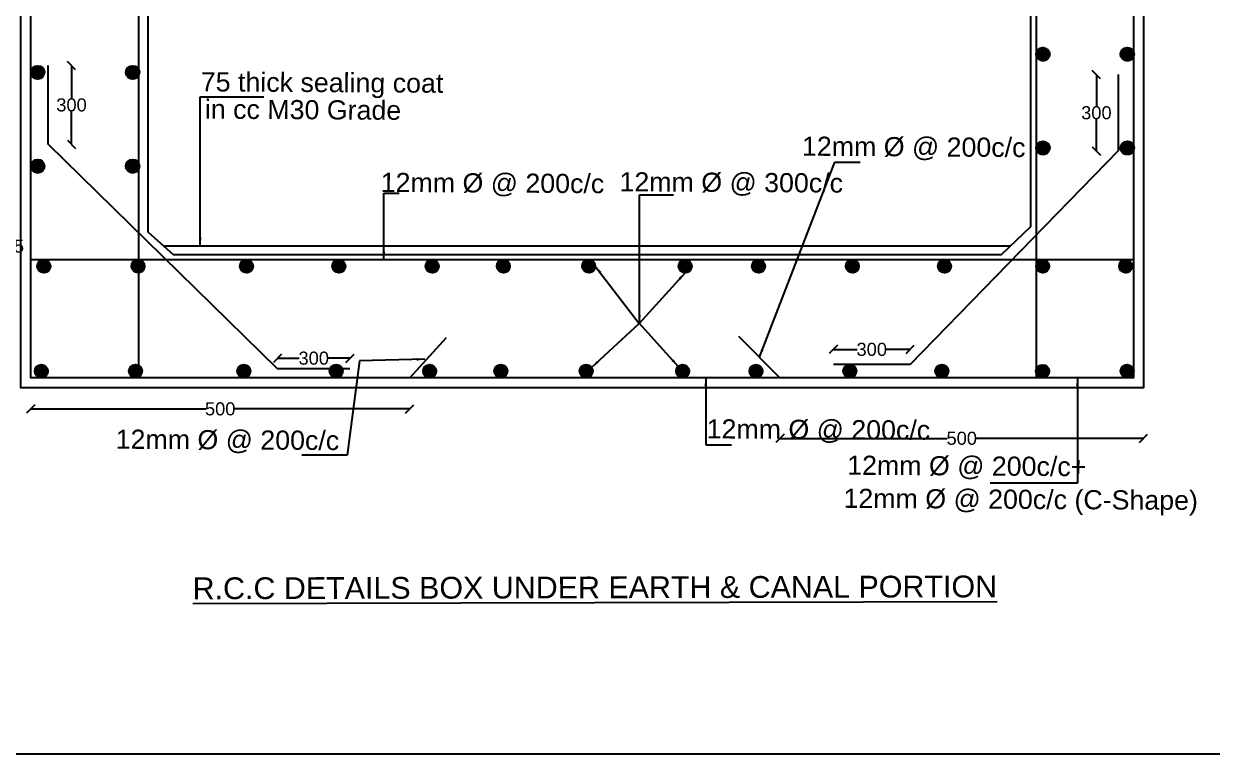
# Model space of a CAD drawing. Header units: millimetres. Extents: x 5124 to 6568637, y 2311 to 91879094.
# Drawn here: x 3593961 to 3607606, y 45930627 to 45939015 of the extents above; entities that cross this region are included whole.
import ezdxf

# ---------------------------------------------------------------- set-up
doc = ezdxf.new("R2010")
doc.units = ezdxf.units.MM
doc.header["$MEASUREMENT"] = 0
doc.layers.add('DRAWING', color=7, linetype='Continuous')
doc.layers.add('TEXT', color=7, linetype='Continuous')
doc.styles.get("Standard").update_dxf_attribs({"font": 'arial.ttf', "height": 150})
doc.dimstyles.get("Standard").update_dxf_attribs({"dimtxt": 200, "dimasz": 110, "dimexe": 0.18, "dimexo": 0.0625, "dimgap": 0.09, "dimtad": 0, "dimtih": 1, "dimtoh": 1, "dimdec": 0, "dimzin": 0, "dimdsep": 46, "dimtxsty": 'Standard', "dimblk": 'OBLIQUE', "dimcen": 0.09, "dimse1": 1, "dimse2": 1, "dimadec": 0, "dimazin": 0, "dimtfac": 1, "dimtdec": 0, "dimtofl": 0, "dimtmove": 0, "dimatfit": 3, "dimfxl": 1, "dimtolj": 1, "dimtzin": 0, "dimarcsym": 0})

# ---------------------------------------------------------------- blocks, each defined once
blk = doc.blocks.new('_Oblique')
at = {"color": 0, "linetype": 'ByBlock', "lineweight": -2}
blk.add_line((-0.5, -0.5), (0.5, 0.5), dxfattribs=at)
blk = doc.blocks.new('*D81')
at = {"layer": 'Defpoints', "color": 0}
for p in [(3594243, 45938534), (3594509, 45938534), (3594243, 45937631)]:
    blk.add_point(p, dxfattribs=at)
at = {"layer": 'DRAWING', "color": 0, "lineweight": -2}
for p, q in [((3594509, 45938534), (3594509, 45938159)), ((3594509, 45937631), (3594509, 45938006))]:
    blk.add_line(p, q, dxfattribs=at)
at = {"layer": 'DRAWING', "color": 0, "lineweight": -2, "xscale": 95, "yscale": 95, "zscale": 95}
for p, rotation in [((3594509, 45938534), 90), ((3594509, 45937631), 270)]:
    blk.add_blockref('_Oblique', p, dxfattribs=dict(at, rotation=rotation))
at = {"layer": 'DRAWING', "color": 0, "insert": (3594509, 45938082), "char_height": 150, "attachment_point": 5}
blk.add_mtext('\\A1;300', dxfattribs=at)
blk = doc.blocks.new('*D82')
at = {"layer": 'Defpoints', "color": 0}
for p in [(3596874, 45935174), (3596874, 45935052), (3597706, 45935052)]:
    blk.add_point(p, dxfattribs=at)
at = {"layer": 'DRAWING', "color": 0, "lineweight": -2}
for p, q in [((3596874, 45935174), (3597124, 45935174)), ((3597706, 45935174), (3597455, 45935174))]:
    blk.add_line(p, q, dxfattribs=at)
at = {"layer": 'DRAWING', "color": 0, "lineweight": -2, "xscale": 95, "yscale": 95, "zscale": 95, "rotation": 180}
blk.add_blockref('_Oblique', (3596874, 45935174), dxfattribs=at)
at = {"layer": 'DRAWING', "color": 0, "lineweight": -2, "xscale": 95, "yscale": 95, "zscale": 95}
blk.add_blockref('_Oblique', (3597706, 45935174), dxfattribs=at)
at = {"layer": 'DRAWING', "color": 0, "insert": (3597290, 45935174), "char_height": 150, "attachment_point": 5}
blk.add_mtext('\\A1;300', dxfattribs=at)
blk = doc.blocks.new('*D83')
at = {"layer": 'Defpoints', "color": 0}
for p in [(3603256, 45935275), (3603256, 45935102), (3604138, 45935102)]:
    blk.add_point(p, dxfattribs=at)
at = {"layer": 'DRAWING', "color": 0, "lineweight": -2}
for p, q in [((3603256, 45935275), (3603531, 45935275)), ((3604138, 45935275), (3603862, 45935275))]:
    blk.add_line(p, q, dxfattribs=at)
at = {"layer": 'DRAWING', "color": 0, "lineweight": -2, "xscale": 95, "yscale": 95, "zscale": 95, "rotation": 180}
blk.add_blockref('_Oblique', (3603256, 45935275), dxfattribs=at)
at = {"layer": 'DRAWING', "color": 0, "lineweight": -2, "xscale": 95, "yscale": 95, "zscale": 95}
blk.add_blockref('_Oblique', (3604138, 45935275), dxfattribs=at)
at = {"layer": 'DRAWING', "color": 0, "insert": (3603697, 45935275), "char_height": 150, "attachment_point": 5}
blk.add_mtext('\\A1;300', dxfattribs=at)
blk = doc.blocks.new('*D84')
at = {"layer": 'Defpoints', "color": 0}
for p in [(3606276, 45938430), (3606528, 45938430), (3606528, 45937554)]:
    blk.add_point(p, dxfattribs=at)
at = {"layer": 'DRAWING', "color": 0, "lineweight": -2}
for p, q in [((3606276, 45938430), (3606276, 45938069)), ((3606276, 45937554), (3606276, 45937916))]:
    blk.add_line(p, q, dxfattribs=at)
at = {"layer": 'DRAWING', "color": 0, "lineweight": -2, "xscale": 95, "yscale": 95, "zscale": 95}
for p, rotation in [((3606276, 45938430), 90), ((3606276, 45937554), 270)]:
    blk.add_blockref('_Oblique', p, dxfattribs=dict(at, rotation=rotation))
at = {"layer": 'DRAWING', "color": 0, "insert": (3606276, 45937992), "char_height": 150, "attachment_point": 5}
blk.add_mtext('\\A1;300', dxfattribs=at)
blk = doc.blocks.new('*D85')
at = {"layer": 'Defpoints', "color": 0}
for p in [(3594041, 45934949), (3598392, 45934949), (3594041, 45934592)]:
    blk.add_point(p, dxfattribs=at)
at = {"layer": 'DRAWING', "color": 0, "lineweight": -2}
for p, q in [((3594041, 45934592), (3596051, 45934592)), ((3598392, 45934592), (3596382, 45934592))]:
    blk.add_line(p, q, dxfattribs=at)
at = {"layer": 'DRAWING', "color": 0, "lineweight": -2, "xscale": 95, "yscale": 95, "zscale": 95, "rotation": 180}
blk.add_blockref('_Oblique', (3594041, 45934592), dxfattribs=at)
at = {"layer": 'DRAWING', "color": 0, "lineweight": -2, "xscale": 95, "yscale": 95, "zscale": 95}
blk.add_blockref('_Oblique', (3598392, 45934592), dxfattribs=at)
at = {"layer": 'DRAWING', "color": 0, "insert": (3596216, 45934592), "char_height": 150, "attachment_point": 5}
blk.add_mtext('\\A1;500', dxfattribs=at)
blk = doc.blocks.new('*D86')
at = {"layer": 'Defpoints', "color": 0}
for p in [(3602643, 45934949), (3606817, 45934836), (3602643, 45934254)]:
    blk.add_point(p, dxfattribs=at)
at = {"layer": 'DRAWING', "color": 0, "lineweight": -2}
for p, q in [((3602643, 45934254), (3604564, 45934254)), ((3606817, 45934254), (3604895, 45934254))]:
    blk.add_line(p, q, dxfattribs=at)
at = {"layer": 'DRAWING', "color": 0, "lineweight": -2, "xscale": 95, "yscale": 95, "zscale": 95, "rotation": 180}
blk.add_blockref('_Oblique', (3602643, 45934254), dxfattribs=at)
at = {"layer": 'DRAWING', "color": 0, "lineweight": -2, "xscale": 95, "yscale": 95, "zscale": 95}
blk.add_blockref('_Oblique', (3606817, 45934254), dxfattribs=at)
at = {"layer": 'DRAWING', "color": 0, "insert": (3604730, 45934254), "char_height": 150, "attachment_point": 5}
blk.add_mtext('\\A1;500', dxfattribs=at)
blk = doc.blocks.new('*D88')
at = {"layer": 'Defpoints', "color": 0}
for p in [(3593645, 45936366), (3595675, 45936366), (3595674, 45936303)]:
    blk.add_point(p, dxfattribs=at)
at = {"layer": 'DRAWING', "color": 0, "lineweight": -2}
for p, q in [((3593645, 45936366), (3593645, 45936461)), ((3593645, 45936461), (3593740, 45936461)), ((3593645, 45936303), (3593645, 45936366))]:
    blk.add_line(p, q, dxfattribs=at)
at = {"layer": 'DRAWING', "color": 0, "lineweight": -2, "xscale": 95, "yscale": 95, "zscale": 95}
for p, rotation in [((3593645, 45936366), 90), ((3593645, 45936303), 270)]:
    blk.add_blockref('_Oblique', p, dxfattribs=dict(at, rotation=rotation))
at = {"layer": 'DRAWING', "color": 0, "insert": (3593847, 45936461), "char_height": 150, "attachment_point": 5}
blk.add_mtext('\\A1;75', dxfattribs=at)
blk = doc.blocks.new('*D89')
at = {"layer": 'Defpoints', "color": 0}
for p in [(3593084, 45943716), (3594041, 45943716), (3594041, 45936303)]:
    blk.add_point(p, dxfattribs=at)
at = {"layer": 'DRAWING', "color": 0, "lineweight": -2}
for p, q in [((3593084, 45943716), (3593084, 45939183)), ((3593084, 45936303), (3593084, 45939029))]:
    blk.add_line(p, q, dxfattribs=at)
at = {"layer": 'DRAWING', "color": 0, "lineweight": -2, "xscale": 95, "yscale": 95, "zscale": 95}
for p, rotation in [((3593084, 45943716), 90), ((3593084, 45936303), 270)]:
    blk.add_blockref('_Oblique', p, dxfattribs=dict(at, rotation=rotation))
at = {"layer": 'DRAWING', "color": 0, "insert": (3593084, 45939106), "char_height": 150, "attachment_point": 5}
blk.add_mtext('\\A1;1200', dxfattribs=at)

msp = doc.modelspace()

# ---------------------------------------------------------------- hatches: boundary and pattern name
at = {"layer": 'DRAWING'}
h = msp.add_hatch(dxfattribs=at)
h.set_pattern_fill('ANSI31', color=256, style=0)
h.set_pattern_definition([(45, (11542.29143, -6334.08163), (-0.08838834764832, 0.08838834764832), [])])
h.paths.add_polyline_path([(3605734.6, 45938664.4, 0.9586945), (3605583.4, 45938670.8), (3605583.4, 45938658, 0.9586945)])
h = msp.add_hatch(dxfattribs=at)
h.set_pattern_fill('ANSI31', color=256, style=0)
h.set_pattern_definition([(45, (11547.52431, -6332.34004), (-0.08838834764832, 0.08838834764832), [])])
h.paths.add_polyline_path([(3605739.8, 45938666.1, 0.9586945), (3605588.6, 45938672.5), (3605588.6, 45938659.7, 0.9586945)])
h = msp.add_hatch(dxfattribs=at)
h.set_pattern_fill('ANSI31', color=256, style=0)
h.set_pattern_definition([(45, (12511.76012, -6334.08163), (-0.08838834764832, 0.08838834764832), [])])
h.paths.add_polyline_path([(3606704, 45938664.4, 0.9586945), (3606552.8, 45938670.8), (3606552.8, 45938658, 0.9586945)])
h = msp.add_hatch(dxfattribs=at)
h.set_pattern_fill('ANSI31', color=256, style=0)
h.set_pattern_definition([(45, (12516.99301, -6332.34004), (-0.08838834764832, 0.08838834764832), [])])
h.paths.add_polyline_path([(3606709.3, 45938666.1, 0.9586945), (3606558.1, 45938672.5), (3606558.1, 45938659.7, 0.9586945)])
h = msp.add_hatch(dxfattribs=at)
h.set_pattern_fill('ANSI31', color=256, style=0)
h.set_pattern_definition([(45, (0.26924, -6542.56865), (-0.08838834764832, 0.08838834764832), [])])
h.paths.add_polyline_path([(3594192.6, 45938455.9, 0.9586945), (3594041.3, 45938462.3), (3594041.3, 45938449.5, 0.9586945)])
h = msp.add_hatch(dxfattribs=at)
h.set_pattern_fill('ANSI31', color=256, style=0)
h.set_pattern_definition([(45, (5.50213, -6540.82706), (-0.08838834764832, 0.08838834764832), [])])
h.paths.add_polyline_path([(3594197.8, 45938457.6, 0.9586945), (3594046.6, 45938464), (3594046.6, 45938451.2, 0.9586945)])
h = msp.add_hatch(dxfattribs=at)
h.set_pattern_fill('ANSI31', color=256, style=0)
h.set_pattern_definition([(45, (1090.92217, -6542.56865), (-0.08838834764832, 0.08838834764832), [])])
h.paths.add_polyline_path([(3595283.2, 45938455.9, 0.9586945), (3595132, 45938462.3), (3595132, 45938449.5, 0.9586945)])
h = msp.add_hatch(dxfattribs=at)
h.set_pattern_fill('ANSI31', color=256, style=0)
h.set_pattern_definition([(45, (1096.15505, -6540.82706), (-0.08838834764832, 0.08838834764832), [])])
h.paths.add_polyline_path([(3595288.4, 45938457.6, 0.9586945), (3595137.2, 45938464), (3595137.2, 45938451.2, 0.9586945)])
h = msp.add_hatch(dxfattribs=at)
h.set_pattern_fill('ANSI31', color=256, style=0)
h.set_pattern_definition([(45, (11542.29143, -7411.17677), (-0.08838834764832, 0.08838834764832), [])])
h.paths.add_polyline_path([(3605734.6, 45937587.3, 0.9586945), (3605583.4, 45937593.7), (3605583.4, 45937580.9, 0.9586945)])
h = msp.add_hatch(dxfattribs=at)
h.set_pattern_fill('ANSI31', color=256, style=0)
h.set_pattern_definition([(45, (11547.52431, -7409.43517), (-0.08838834764832, 0.08838834764832), [])])
h.paths.add_polyline_path([(3605739.8, 45937589, 0.9586945), (3605588.6, 45937595.4), (3605588.6, 45937582.6, 0.9586945)])
h = msp.add_hatch(dxfattribs=at)
h.set_pattern_fill('ANSI31', color=256, style=0)
h.set_pattern_definition([(45, (12511.76012, -7411.17677), (-0.08838834764832, 0.08838834764832), [])])
h.paths.add_polyline_path([(3606704, 45937587.3, 0.9586945), (3606552.8, 45937593.7), (3606552.8, 45937580.9, 0.9586945)])
h = msp.add_hatch(dxfattribs=at)
h.set_pattern_fill('ANSI31', color=256, style=0)
h.set_pattern_definition([(45, (12516.99301, -7409.43517), (-0.08838834764832, 0.08838834764832), [])])
h.paths.add_polyline_path([(3606709.3, 45937589, 0.9586945), (3606558.1, 45937595.4), (3606558.1, 45937582.6, 0.9586945)])
h = msp.add_hatch(dxfattribs=at)
h.set_pattern_fill('ANSI31', color=256, style=0)
h.set_pattern_definition([(45, (0.26924, -7619.66379), (-0.08838834764832, 0.08838834764832), [])])
h.paths.add_polyline_path([(3594192.6, 45937378.8, 0.9586945), (3594041.3, 45937385.2), (3594041.3, 45937372.4, 0.9586945)])
h = msp.add_hatch(dxfattribs=at)
h.set_pattern_fill('ANSI31', color=256, style=0)
h.set_pattern_definition([(45, (5.50213, -7617.92219), (-0.08838834764832, 0.08838834764832), [])])
h.paths.add_polyline_path([(3594197.8, 45937380.5, 0.9586945), (3594046.6, 45937386.9), (3594046.6, 45937374.2, 0.9586945)])
h = msp.add_hatch(dxfattribs=at)
h.set_pattern_fill('ANSI31', color=256, style=0)
h.set_pattern_definition([(45, (1090.92217, -7619.66379), (-0.08838834764832, 0.08838834764832), [])])
h.paths.add_polyline_path([(3595283.2, 45937378.8, 0.9586945), (3595132, 45937385.2), (3595132, 45937372.4, 0.9586945)])
h = msp.add_hatch(dxfattribs=at)
h.set_pattern_fill('ANSI31', color=256, style=0)
h.set_pattern_definition([(45, (1096.15505, -7617.92219), (-0.08838834764832, 0.08838834764832), [])])
h.paths.add_polyline_path([(3595288.4, 45937380.5, 0.9586945), (3595137.2, 45937386.9), (3595137.2, 45937374.2, 0.9586945)])
h = msp.add_hatch(dxfattribs=at)
h.set_pattern_fill('ANSI31', color=256, style=0)
h.set_pattern_definition([(45, (74.74409, -8766.45219), (-0.08838834764832, 0.08838834764832), [])])
h.paths.add_polyline_path([(3594267, 45936232, 0.9586945), (3594115.8, 45936238.4), (3594115.8, 45936225.6, 0.9586945)])
h = msp.add_hatch(dxfattribs=at)
h.set_pattern_fill('ANSI31', color=256, style=0)
h.set_pattern_definition([(45, (1156.32416, -8766.45219), (-0.08838834764832, 0.08838834764832), [])])
h.paths.add_polyline_path([(3595348.6, 45936232, 0.9586945), (3595197.4, 45936238.4), (3595197.4, 45936225.6, 0.9586945)])
h = msp.add_hatch(dxfattribs=at)
h.set_pattern_fill('ANSI31', color=256, style=0)
h.set_pattern_definition([(45, (2400.90547, -8766.45219), (-0.08838834764832, 0.08838834764832), [])])
h.paths.add_polyline_path([(3596593.2, 45936232, 0.9586945), (3596442, 45936238.4), (3596442, 45936225.6, 0.9586945)])
h = msp.add_hatch(dxfattribs=at)
h.set_pattern_fill('ANSI31', color=256, style=0)
h.set_pattern_definition([(45, (3461.34699, -8766.45219), (-0.08838834764832, 0.08838834764832), [])])
h.paths.add_polyline_path([(3597653.6, 45936232, 0.9586945), (3597502.4, 45936238.4), (3597502.4, 45936225.6, 0.9586945)])
h = msp.add_hatch(dxfattribs=at)
h.set_pattern_fill('ANSI31', color=256, style=0)
h.set_pattern_definition([(45, (4533.74903, -8766.45219), (-0.08838834764832, 0.08838834764832), [])])
h.paths.add_polyline_path([(3598726, 45936232, 0.9586945), (3598574.8, 45936238.4), (3598574.8, 45936225.6, 0.9586945)])
h = msp.add_hatch(dxfattribs=at)
h.set_pattern_fill('ANSI31', color=256, style=0)
h.set_pattern_definition([(45, (5351.00387, -8766.45219), (-0.08838834764832, 0.08838834764832), [])])
h.paths.add_polyline_path([(3599543.3, 45936232, 0.9586945), (3599392.1, 45936238.4), (3599392.1, 45936225.6, 0.9586945)])
h = msp.add_hatch(dxfattribs=at)
h.set_pattern_fill('ANSI31', color=256, style=0)
h.set_pattern_definition([(45, (6330.62464, -8766.45219), (-0.08838834764832, 0.08838834764832), [])])
h.paths.add_polyline_path([(3600522.9, 45936232, 0.9586945), (3600371.7, 45936238.4), (3600371.7, 45936225.6, 0.9586945)])
h = msp.add_hatch(dxfattribs=at)
h.set_pattern_fill('ANSI31', color=256, style=0)
h.set_pattern_definition([(45, (7438.35579, -8766.45219), (-0.08838834764832, 0.08838834764832), [])])
h.paths.add_polyline_path([(3601630.6, 45936232, 0.9586945), (3601479.4, 45936238.4), (3601479.4, 45936225.6, 0.9586945)])
h = msp.add_hatch(dxfattribs=at)
h.set_pattern_fill('ANSI31', color=256, style=0)
h.set_pattern_definition([(45, (8280.32902, -8766.45219), (-0.08838834764832, 0.08838834764832), [])])
h.paths.add_polyline_path([(3602472.6, 45936232, 0.9586945), (3602321.4, 45936238.4), (3602321.4, 45936225.6, 0.9586945)])
h = msp.add_hatch(dxfattribs=at)
h.set_pattern_fill('ANSI31', color=256, style=0)
h.set_pattern_definition([(45, (9358.30742, -8766.45219), (-0.08838834764832, 0.08838834764832), [])])
h.paths.add_polyline_path([(3603550.6, 45936232, 0.9586945), (3603399.4, 45936238.4), (3603399.4, 45936225.6, 0.9586945)])
h = msp.add_hatch(dxfattribs=at)
h.set_pattern_fill('ANSI31', color=256, style=0)
h.set_pattern_definition([(45, (10415.13734, -8766.45219), (-0.08838834764832, 0.08838834764832), [])])
h.paths.add_polyline_path([(3604607.4, 45936232, 0.9586945), (3604456.2, 45936238.4), (3604456.2, 45936225.6, 0.9586945)])
h = msp.add_hatch(dxfattribs=at)
h.set_pattern_fill('ANSI31', color=256, style=0)
h.set_pattern_definition([(45, (11542.29143, -8766.45219), (-0.08838834764832, 0.08838834764832), [])])
h.paths.add_polyline_path([(3605734.6, 45936232, 0.9586945), (3605583.4, 45936238.4), (3605583.4, 45936225.6, 0.9586945)])
h = msp.add_hatch(dxfattribs=at)
h.set_pattern_fill('ANSI31', color=256, style=0)
h.set_pattern_definition([(45, (12495.35988, -8766.45219), (-0.08838834764832, 0.08838834764832), [])])
h.paths.add_polyline_path([(3606687.6, 45936232, 0.9586945), (3606536.4, 45936238.4), (3606536.4, 45936225.6, 0.9586945)])
h = msp.add_hatch(dxfattribs=at)
h.set_pattern_fill('ANSI31', color=256, style=0)
h.set_pattern_definition([(45, (45.29882, -9974.0837), (-0.08838834764832, 0.08838834764832), [])])
h.paths.add_polyline_path([(3594237.6, 45935024.4, 0.9586945), (3594086.4, 45935030.8), (3594086.4, 45935018, 0.9586945)])
h = msp.add_hatch(dxfattribs=at)
h.set_pattern_fill('ANSI31', color=256, style=0)
h.set_pattern_definition([(45, (1126.87888, -9974.0837), (-0.08838834764832, 0.08838834764832), [])])
h.paths.add_polyline_path([(3595319.2, 45935024.4, 0.9586945), (3595167.9, 45935030.8), (3595167.9, 45935018, 0.9586945)])
h = msp.add_hatch(dxfattribs=at)
h.set_pattern_fill('ANSI31', color=256, style=0)
h.set_pattern_definition([(45, (2371.4602, -9974.0837), (-0.08838834764832, 0.08838834764832), [])])
h.paths.add_polyline_path([(3596563.7, 45935024.4, 0.9586945), (3596412.5, 45935030.8), (3596412.5, 45935018, 0.9586945)])
h = msp.add_hatch(dxfattribs=at)
h.set_pattern_fill('ANSI31', color=256, style=0)
h.set_pattern_definition([(45, (3431.90172, -9974.0837), (-0.08838834764832, 0.08838834764832), [])])
h.paths.add_polyline_path([(3597624.2, 45935024.4, 0.9586945), (3597473, 45935030.8), (3597473, 45935018, 0.9586945)])
h = msp.add_hatch(dxfattribs=at)
h.set_pattern_fill('ANSI31', color=256, style=0)
h.set_pattern_definition([(45, (4504.30376, -9974.0837), (-0.08838834764832, 0.08838834764832), [])])
h.paths.add_polyline_path([(3598696.6, 45935024.4, 0.9586945), (3598545.4, 45935030.8), (3598545.4, 45935018, 0.9586945)])
h = msp.add_hatch(dxfattribs=at)
h.set_pattern_fill('ANSI31', color=256, style=0)
h.set_pattern_definition([(45, (5321.5586, -9974.0837), (-0.08838834764832, 0.08838834764832), [])])
h.paths.add_polyline_path([(3599513.8, 45935024.4, 0.9586945), (3599362.6, 45935030.8), (3599362.6, 45935018, 0.9586945)])
h = msp.add_hatch(dxfattribs=at)
h.set_pattern_fill('ANSI31', color=256, style=0)
h.set_pattern_definition([(45, (6301.17936, -9974.0837), (-0.08838834764832, 0.08838834764832), [])])
h.paths.add_polyline_path([(3600493.5, 45935024.4, 0.9586945), (3600342.2, 45935030.8), (3600342.2, 45935018, 0.9586945)])
h = msp.add_hatch(dxfattribs=at)
h.set_pattern_fill('ANSI31', color=256, style=0)
h.set_pattern_definition([(45, (7408.91052, -9974.0837), (-0.08838834764832, 0.08838834764832), [])])
h.paths.add_polyline_path([(3601601.2, 45935024.4, 0.9586945), (3601450, 45935030.8), (3601450, 45935018, 0.9586945)])
h = msp.add_hatch(dxfattribs=at)
h.set_pattern_fill('ANSI31', color=256, style=0)
h.set_pattern_definition([(45, (8250.88375, -9974.0837), (-0.08838834764832, 0.08838834764832), [])])
h.paths.add_polyline_path([(3602443.2, 45935024.4, 0.9586945), (3602291.9, 45935030.8), (3602291.9, 45935018, 0.9586945)])
h = msp.add_hatch(dxfattribs=at)
h.set_pattern_fill('ANSI31', color=256, style=0)
h.set_pattern_definition([(45, (9328.86215, -9974.0837), (-0.08838834764832, 0.08838834764832), [])])
h.paths.add_polyline_path([(3603521.1, 45935024.4, 0.9586945), (3603369.9, 45935030.8), (3603369.9, 45935018, 0.9586945)])
h = msp.add_hatch(dxfattribs=at)
h.set_pattern_fill('ANSI31', color=256, style=0)
h.set_pattern_definition([(45, (10385.69207, -9974.0837), (-0.08838834764832, 0.08838834764832), [])])
h.paths.add_polyline_path([(3604578, 45935024.4, 0.9586945), (3604426.8, 45935030.8), (3604426.8, 45935018, 0.9586945)])
h = msp.add_hatch(dxfattribs=at)
h.set_pattern_fill('ANSI31', color=256, style=0)
h.set_pattern_definition([(45, (11541.85955, -9974.2924), (-0.08838834764832, 0.08838834764832), [])])
h.paths.add_polyline_path([(3605734.1, 45935024.2, 0.9586945), (3605582.9, 45935030.5), (3605582.9, 45935017.8, 0.9586945)])
h = msp.add_hatch(dxfattribs=at)
h.set_pattern_fill('ANSI31', color=256, style=0)
h.set_pattern_definition([(45, (12511.86304, -9974.0837), (-0.08838834764832, 0.08838834764832), [])])
h.paths.add_polyline_path([(3606704.1, 45935024.4, 0.9586945), (3606552.9, 45935030.8), (3606552.9, 45935018, 0.9586945)])

# ---------------------------------------------------------------- linework, layer by layer
for points in [[(3587086.3, 45958111), (3624388.1, 45958111), (3624388.1, 45930626.8), (3587086.3, 45930626.8)], [(3593928.2, 45945187), (3606816.6, 45945187), (3606816.6, 45934835.8), (3593928.2, 45934835.8)], [(3594041.1, 45945074.2), (3606703.8, 45945074.2), (3606703.8, 45934948.6), (3594041.1, 45934948.6)]]:
    msp.add_lwpolyline(points, close=True, dxfattribs=at)
for points in [[(3595282.9, 45934948.6), (3595282.9, 45945074.2)], [(3605583.1, 45945074.2), (3605583.1, 45934948.6)], [(3595387, 45943310.9), (3595387, 45936626.6), (3595675.4, 45936366.3), (3605184.8, 45936366.3), (3605521.6, 45936687.6), (3605521.6, 45943317.6), (3605216.5, 45943628.6), (3595637.8, 45943628.6), (3595387, 45943310.9)], [(3597705.5, 45935051.8), (3596873.8, 45935051.8), (3594242.7, 45937630.7), (3594242.7, 45938533.7)], [(3606527.9, 45938430.1), (3606527.9, 45937554.3), (3604137.5, 45935102.2), (3603255.9, 45935102.2)], [(3595567.3, 45936463.9), (3605286.4, 45936463.2)], [(3606703.8, 45936303), (3594041.1, 45936303)], [(3598391.7, 45934948.6), (3598814.9, 45935411.7)], [(3602643.1, 45934948.6), (3602169.4, 45935423.7)]]:
    msp.add_lwpolyline(points, dxfattribs=at)
for centre in [(3605658.8, 45938664.4), (3605664.1, 45938666.1), (3606628.3, 45938664.4), (3606633.5, 45938666.1), (3594116.8, 45938455.9), (3594122, 45938457.6), (3595207.5, 45938455.9), (3595212.7, 45938457.6), (3605658.8, 45937587.3), (3605664.1, 45937589), (3606628.3, 45937587.3), (3606633.5, 45937589), (3594116.8, 45937378.8), (3594122, 45937380.5), (3595207.5, 45937378.8), (3595212.7, 45937380.5), (3594191.3, 45936232), (3595272.9, 45936232), (3596517.4, 45936232), (3597577.9, 45936232), (3598650.3, 45936232), (3599467.5, 45936232), (3600447.2, 45936232), (3601554.9, 45936232), (3602396.9, 45936232), (3603474.8, 45936232), (3604531.7, 45936232), (3605658.8, 45936232), (3606611.9, 45936232), (3594161.8, 45935024.4), (3595243.4, 45935024.4), (3596488, 45935024.4), (3597548.4, 45935024.4), (3598620.8, 45935024.4), (3599438.1, 45935024.4), (3600417.7, 45935024.4), (3601525.5, 45935024.4), (3602367.4, 45935024.4), (3603445.4, 45935024.4), (3604502.2, 45935024.4), (3605658.4, 45935024.2), (3606628.4, 45935024.4)]:
    msp.add_circle(centre, 75.7, dxfattribs=at)

# ---------------------------------------------------------------- texts
for s, p in [('75 thick sealing coat', (3595992.9, 45938238.6)), ('in cc M30 Grade', (3596039.4, 45937924.9)), ('12mm Ø @ 200c/c ', (3602895, 45937499.5)), ('12mm Ø @ 200c/c ', (3598058.6, 45937083.9)), ('12mm Ø @ 300c/c ', (3600800.2, 45937090.9)), ('12mm Ø @ 200c/c ', (3601800.6, 45934253.9)), ('12mm Ø @ 200c/c ', (3595015.4, 45934135)), ('12mm Ø @ 200c/c+ ', (3603414.4, 45933836)), ('12mm Ø @ 200c/c (C-Shape) ', (3603372.1, 45933456.4))]:
    msp.add_text(s, height=220, rotation=359.65712, dxfattribs=at).set_placement(p)
at = {"layer": 'TEXT'}
msp.add_text('%%UR.C.C DETAILS BOX UNDER EARTH & CANAL PORTION', height=250, rotation=0.1412, dxfattribs=at).set_placement((3595900.1, 45932406.5))

# ---------------------------------------------------------------- dimensions: what is measured, and where the dimension line sits
at = {"layer": 'DRAWING'}
dim = msp.add_linear_dim(base=(3593084.3, 45943715.7), p1=(3594041.1, 45936303), p2=(3594041.1, 45943715.7), angle=90, text='1200', dimstyle='Standard', override={"dimasz": 95, "dimfxl": 2000, "dimarcsym": 1}, dxfattribs=at)
dim.commit()
dim.dimension.update_dxf_attribs({"geometry": '*D89', "text_midpoint": (3593084.3, 45939105.9), "dimtype": 160})
for base, p1, p2, text, picture, middle in [((3594508.7, 45938533.7), (3594242.7, 45937630.7), (3594242.7, 45938533.7), '300', '*D81', (3594508.7, 45938082.2)), ((3606276, 45938430.1), (3606527.9, 45937554.3), (3606527.9, 45938430.1), '300', '*D84', (3606276, 45937992.2)), ((3593644.7, 45936366.3), (3595674.1, 45936303), (3595675.4, 45936366.3), '75', '*D88', (3593847.2, 45936461.3))]:
    dim = msp.add_linear_dim(base=base, p1=p1, p2=p2, angle=90, text=text, dimstyle='Standard', override={"dimasz": 95, "dimfxl": 2000, "dimarcsym": 1}, dxfattribs=at)
    dim.commit()
    dim.dimension.update_dxf_attribs({"geometry": picture, "text_midpoint": middle})
for base, p1, p2, text, picture, middle in [((3596873.8, 45935174.1), (3597705.5, 45935051.8), (3596873.8, 45935051.8), '300', '*D82', (3597289.7, 45935174.1)), ((3603255.9, 45935275), (3604137.5, 45935102.2), (3603255.9, 45935102.2), '300', '*D83', (3603696.7, 45935275)), ((3594041.1, 45934591.8), (3598391.7, 45934948.6), (3594041.1, 45934948.6), '500', '*D85', (3596216.4, 45934591.8)), ((3602643.1, 45934253.9), (3606816.6, 45934835.8), (3602643.1, 45934948.6), '500', '*D86', (3604729.9, 45934253.9))]:
    dim = msp.add_linear_dim(base=base, p1=p1, p2=p2, text=text, dimstyle='Standard', override={"dimasz": 95, "dimfxl": 2000, "dimarcsym": 1}, dxfattribs=at)
    dim.commit()
    dim.dimension.update_dxf_attribs({"geometry": picture, "text_midpoint": middle})

# ---------------------------------------------------------------- leaders
for points in [[(3595987.2, 45936463.8), (3595987.2, 45938177.3), (3596716.8, 45938177.3)], [(3602406.3, 45935186.2), (3603271.4, 45937425.4), (3603515.4, 45937425.4), (3603562.1, 45937425.4)], [(3598094.6, 45936303), (3598094.6, 45937068.8), (3598270.8, 45937068.8)], [(3601030.1, 45935573.9), (3601030.1, 45937051.6), (3601420.4, 45937051.6)], [(3600522.9, 45936232), (3601027.4, 45935570.9)], [(3601554.9, 45936156.3), (3601027.4, 45935570.9)], [(3600479.9, 45935067.7), (3601027.4, 45935570.9)], [(3601474.4, 45935080.4), (3600997, 45935610.7)], [(3598566, 45935163.1), (3597814.3, 45935143.2), (3597674.9, 45934059.2), (3597152.2, 45934059.2)], [(3601790.8, 45934948.6), (3601790.8, 45934179.5), (3602085.1, 45934179.5)], [(3606057.4, 45934948.6), (3606057.4, 45933738.6), (3605055.6, 45933738.6)]]:
    msp.add_leader(points, dimstyle='Standard', override={"dimasz": 95, "dimgap": 0.09, "dimtad": 0, "dimfxl": 2000, "dimarcsym": 1}, dxfattribs=at)

doc.saveas('drawing.dxf')
